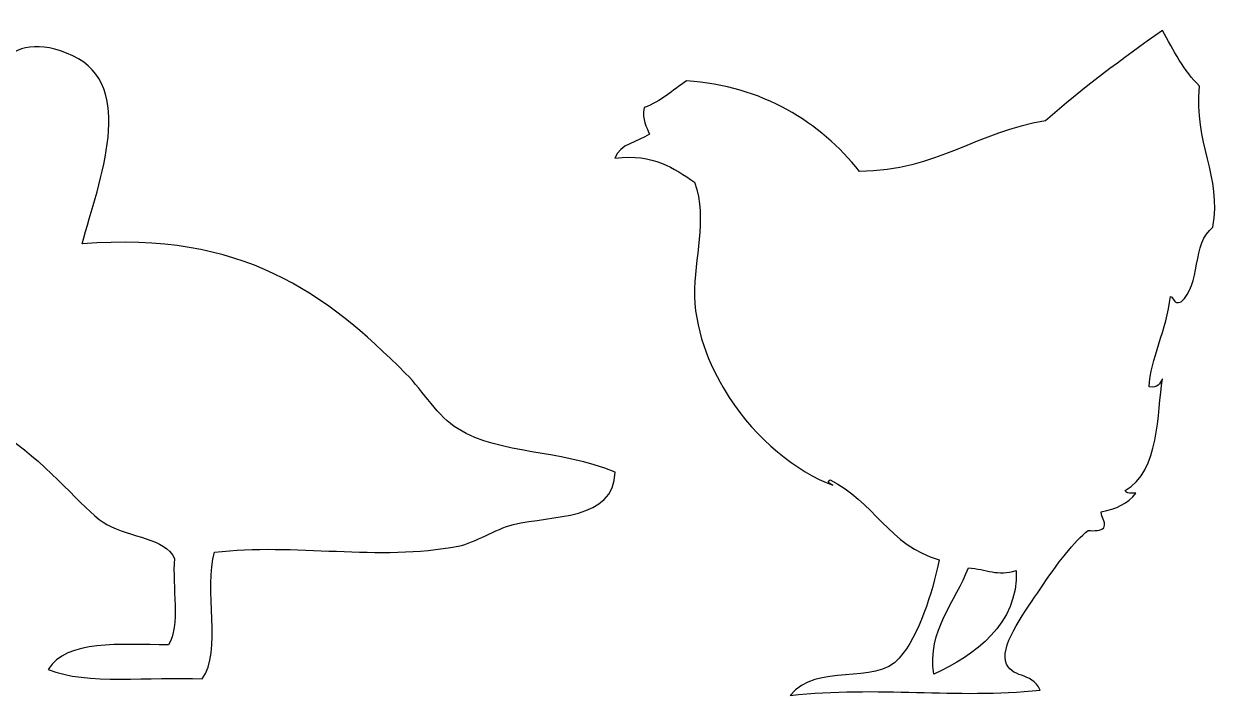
# Model space of a CAD drawing. Header units: centimetres. Extents: x -64 to 65, y -66 to 66.
# Drawn here: x 21.59 to 30.86, y 37.66 to 42.87 of the extents above; entities that cross this region are included whole.
import ezdxf

# ---------------------------------------------------------------- set-up
doc = ezdxf.new("R2010")
doc.units = ezdxf.units.CM
doc.header["$MEASUREMENT"] = 0
doc.layers.add('Layer 1', color=7, linetype='Continuous')

msp = doc.modelspace()

# ---------------------------------------------------------------- linework, layer by layer
at = {"layer": 'Layer 1'}
for points, knots in [([(22.04418, 41.1734), (23.28603, 41.27196), (23.92558, 40.79314), (24.54616, 40.17259), (24.54616, 40.17259), (24.69073, 40.02802), (24.78966, 39.84175), (24.95129, 39.74367), (24.95129, 39.74367), (25.2862, 39.54039), (25.73573, 39.58783), (26.16655, 39.41008), (26.16655, 39.41008), (26.15927, 39.03331), (25.67665, 39.07832), (25.38018, 39.005), (25.38018, 39.005), (25.23408, 38.96888), (25.09059, 38.86551), (24.95129, 38.83821), (24.95129, 38.83821), (24.34, 38.71849), (23.68306, 38.86686), (23.06881, 38.79056), (23.06881, 38.79056), (22.98634, 38.51558), (23.12665, 38.01787), (22.97351, 37.81359), (22.97351, 37.81359), (22.57018, 37.83121), (22.08094, 37.76295), (21.78206, 37.88508), (21.78206, 37.88508), (21.92433, 38.11614), (22.33602, 38.07775), (22.71141, 38.07574), (22.71141, 38.07574), (22.80653, 38.21893), (22.73853, 38.52516), (22.75901, 38.74291), (22.75901, 38.74291), (22.68612, 38.9019), (22.4241, 38.90132), (22.23482, 39.00503), (22.23482, 39.00503), (22.09171, 39.08345), (21.84498, 39.40064), (21.54383, 39.62455), (21.54383, 39.62455), (21.22374, 39.86254), (20.78704, 40.02198), (20.87655, 40.69685), (20.87655, 40.69685), (20.93423, 41.13167), (21.28597, 41.2743), (21.49612, 41.60231), (21.49612, 41.60231), (21.40259, 41.94794), (20.8667, 41.80379), (20.54296, 41.84062), (20.54296, 41.84062), (20.63329, 42.02533), (20.84453, 42.03607), (21.04342, 42.19805), (21.04342, 42.19805), (21.30687, 42.41265), (21.44286, 42.87237), (21.97272, 42.62697), (21.97272, 42.62697), (22.46749, 42.39776), (22.17952, 41.66574), (22.04418, 41.1734)], [0, 0, 0, 0, 0.0526316, 0.0526316, 0.0526316, 0.0526316, 0.1052632, 0.1052632, 0.1052632, 0.1052632, 0.1578947, 0.1578947, 0.1578947, 0.1578947, 0.2105263, 0.2105263, 0.2105263, 0.2105263, 0.2631579, 0.2631579, 0.2631579, 0.2631579, 0.3157895, 0.3157895, 0.3157895, 0.3157895, 0.3684211, 0.3684211, 0.3684211, 0.3684211, 0.4210526, 0.4210526, 0.4210526, 0.4210526, 0.4736842, 0.4736842, 0.4736842, 0.4736842, 0.5263158, 0.5263158, 0.5263158, 0.5263158, 0.5789474, 0.5789474, 0.5789474, 0.5789474, 0.6315789, 0.6315789, 0.6315789, 0.6315789, 0.6842105, 0.6842105, 0.6842105, 0.6842105, 0.7368421, 0.7368421, 0.7368421, 0.7368421, 0.7894737, 0.7894737, 0.7894737, 0.7894737, 0.8421053, 0.8421053, 0.8421053, 0.8421053, 0.8947368, 0.8947368, 0.8947368, 0.8947368, 1, 1, 1, 1]), ([(30.39822, 40.13033), (30.35623, 39.86855), (30.37726, 39.41722), (30.11049, 39.2671), (30.11049, 39.2671), (30.11684, 39.23919), (30.16193, 39.25001), (30.19272, 39.24654), (30.19272, 39.24654), (30.13425, 39.16799), (30.03894, 39.12623), (29.92552, 39.10266), (29.92552, 39.10266), (29.92502, 39.05424), (29.96089, 39.04215), (29.94605, 38.97934), (29.94605, 38.97934), (29.92179, 38.95566), (29.87337, 38.95608), (29.8227, 38.95878), (29.8227, 38.95878), (29.71745, 38.87665), (29.58624, 38.70594), (29.45279, 38.50663), (29.45279, 38.50663), (29.34735, 38.3492), (29.15177, 38.09192), (29.18556, 37.95169), (29.18556, 37.95169), (29.22022, 37.80821), (29.38897, 37.87255), (29.45279, 37.7256), (29.45279, 37.7256), (28.79467, 37.65691), (28.20359, 37.76015), (27.52078, 37.68448), (27.52078, 37.68448), (27.71988, 37.94303), (28.17578, 37.75383), (28.36348, 37.97221), (28.36348, 37.97221), (28.51715, 38.15104), (28.61602, 38.46748), (28.67175, 38.73268), (28.67175, 38.73268), (28.28988, 38.83724), (28.15825, 39.19197), (27.82905, 39.34927), (27.82905, 39.34927), (27.80026, 39.34202), (27.82728, 39.3131), (27.84963, 39.30818), (27.84963, 39.30818), (27.57031, 39.412), (27.25411, 39.66778), (27.04802, 39.98641), (27.04802, 39.98641), (26.92271, 40.18019), (26.78595, 40.46983), (26.78084, 40.76746), (26.78084, 40.76746), (26.77555, 41.07607), (26.88151, 41.34677), (26.78084, 41.65125), (26.78084, 41.65125), (26.61675, 41.75433), (26.46879, 41.87355), (26.16423, 41.83622), (26.16423, 41.83622), (26.2031, 41.94811), (26.34237, 41.95949), (26.43146, 42.02119), (26.43146, 42.02119), (26.40939, 42.08136), (26.37307, 42.12729), (26.39032, 42.22672), (26.39032, 42.22672), (26.52206, 42.27313), (26.61022, 42.36309), (26.7192, 42.43225), (26.7192, 42.43225), (27.30398, 42.39542), (27.7533, 42.11409), (28.05516, 41.73343), (28.05516, 41.73343), (28.65997, 41.73832), (28.96562, 42.04244), (29.49386, 42.12396), (29.49386, 42.12396), (29.77773, 42.37449), (30.0861, 42.60047), (30.39818, 42.82275), (30.39818, 42.82275), (30.48367, 42.66847), (30.56474, 42.50972), (30.68591, 42.39114), (30.68591, 42.39114), (30.6399, 41.95307), (30.85913, 41.69896), (30.78873, 41.30182), (30.78873, 41.30182), (30.62842, 41.18805), (30.69486, 40.84764), (30.54206, 40.72635), (30.54206, 40.72635), (30.47748, 40.70278), (30.49211, 40.7586), (30.45988, 40.76744), (30.45988, 40.76744), (30.43152, 40.51169), (30.30465, 40.27907), (30.29547, 40.06865), (30.29547, 40.06865), (30.36001, 40.05892), (30.37946, 40.0943), (30.39822, 40.13033)], [0, 0, 0, 0, 0.0333333, 0.0333333, 0.0333333, 0.0333333, 0.0666667, 0.0666667, 0.0666667, 0.0666667, 0.1, 0.1, 0.1, 0.1, 0.1333333, 0.1333333, 0.1333333, 0.1333333, 0.1666667, 0.1666667, 0.1666667, 0.1666667, 0.2, 0.2, 0.2, 0.2, 0.2333333, 0.2333333, 0.2333333, 0.2333333, 0.2666667, 0.2666667, 0.2666667, 0.2666667, 0.3, 0.3, 0.3, 0.3, 0.3333333, 0.3333333, 0.3333333, 0.3333333, 0.3666667, 0.3666667, 0.3666667, 0.3666667, 0.4, 0.4, 0.4, 0.4, 0.4333333, 0.4333333, 0.4333333, 0.4333333, 0.4666667, 0.4666667, 0.4666667, 0.4666667, 0.5, 0.5, 0.5, 0.5, 0.5333333, 0.5333333, 0.5333333, 0.5333333, 0.5666667, 0.5666667, 0.5666667, 0.5666667, 0.6, 0.6, 0.6, 0.6, 0.6333333, 0.6333333, 0.6333333, 0.6333333, 0.6666667, 0.6666667, 0.6666667, 0.6666667, 0.7, 0.7, 0.7, 0.7, 0.7333333, 0.7333333, 0.7333333, 0.7333333, 0.7666667, 0.7666667, 0.7666667, 0.7666667, 0.8, 0.8, 0.8, 0.8, 0.8333333, 0.8333333, 0.8333333, 0.8333333, 0.8666667, 0.8666667, 0.8666667, 0.8666667, 0.9, 0.9, 0.9, 0.9, 0.9333333, 0.9333333, 0.9333333, 0.9333333, 1, 1, 1, 1]), ([(28.89784, 38.67105), (28.80473, 38.4139), (28.57542, 38.18617), (28.63069, 37.84894), (28.63069, 37.84894), (28.94954, 37.99645), (29.28413, 38.23618), (29.26783, 38.65052), (29.26783, 38.65052), (29.12428, 38.60377), (29.03527, 38.6593), (28.89784, 38.67105)], [0, 0, 0, 0, 0.25, 0.25, 0.25, 0.25, 0.5, 0.5, 0.5, 0.5, 1, 1, 1, 1])]:
    msp.add_open_spline(points, degree=3, knots=knots, dxfattribs=at)

doc.saveas('drawing.dxf')
